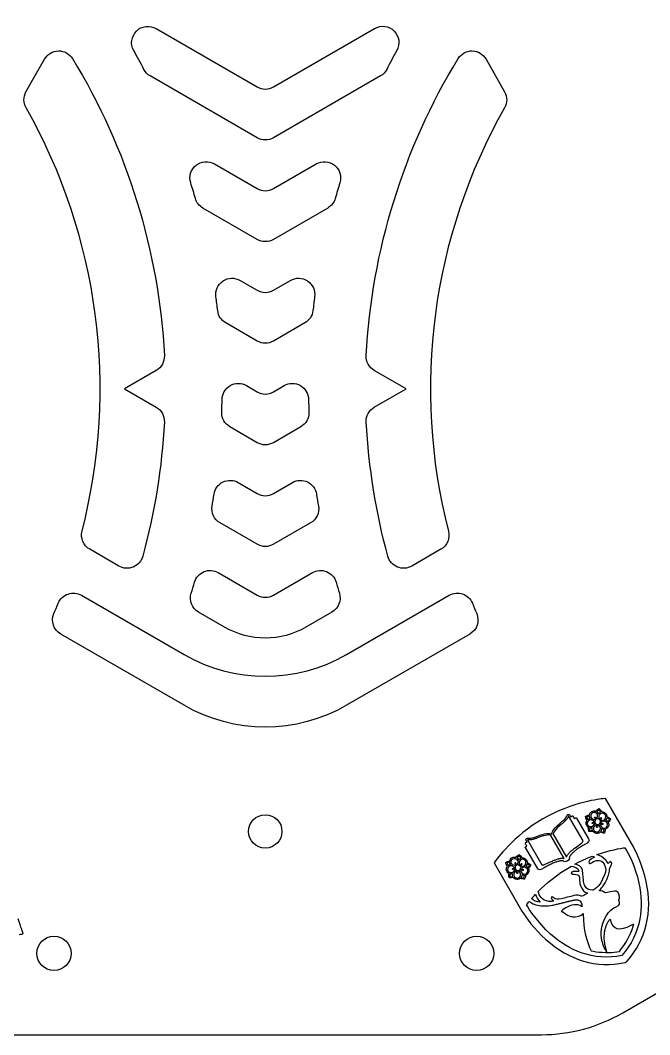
# Model space of a CAD drawing. Header units: millimetres. Extents: x -248 to 4, y 129 to 359.
# Drawn here: x -152.5 to -75, y 128.6 to 253.4 of the extents above; entities that cross this region are included whole.
import ezdxf

# ---------------------------------------------------------------- set-up
doc = ezdxf.new("R2010")
doc.units = ezdxf.units.MM
doc.layers.get('0').update_dxf_attribs({"linetype": 'CONTINUOUS'})

msp = doc.modelspace()

# ---------------------------------------------------------------- linework, layer by layer
for p, q in [((-80.46, 157.63), (-80.78, 157.61)), ((-77.04, 151.71), (-80.46, 157.63)), ((-81.3, 156.39), (-81.25, 156.41)), ((-81.25, 156.41), (-81.22, 156.38)), ((-83.22, 152.43), (-85, 155.5)), ((-84.86, 155.61), (-84.72, 155.37)), ((-84.72, 155.37), (-84.6, 155.49)), ((-84.47, 155.48), (-84.28, 155.16)), ((-84.28, 155.16), (-84.15, 155.28)), ((-84.02, 155.25), (-82.54, 152.69)), ((-82.92, 155.45), (-82.88, 155.47)), ((-82.91, 155.4), (-82.92, 155.45)), ((-81.89, 154.88), (-82.17, 155.01)), ((-82.08, 155.16), (-81.81, 155.04)), ((-82.08, 154.7), (-81.9, 154.74)), ((-81.71, 155.13), (-81.8, 155.28)), ((-81.69, 155.34), (-81.6, 155.19)), ((-81.48, 155.23), (-81.44, 155.52)), ((-81.27, 155.51), (-81.3, 155.2)), ((-81.17, 155.15), (-81.04, 155.28)), ((-80.95, 155.18), (-81.07, 155.04)), ((-81.01, 154.93), (-80.71, 154.99)), ((-80.67, 154.86), (-80.97, 154.8)), ((-79.89, 155.17), (-79.85, 155.13)), ((-79.85, 155.13), (-79.86, 155.09)), ((-82.51, 153.6), (-82.52, 153.65)), ((-82.47, 153.58), (-82.51, 153.6)), ((-81.86, 154.62), (-82.04, 154.57)), ((-82, 154.28), (-81.8, 154.51)), ((-81.67, 154.41), (-81.87, 154.19)), ((-81.57, 154.18), (-81.55, 154.36)), ((-81.41, 154.34), (-81.43, 154.16)), ((-81.12, 154.1), (-81.27, 154.37)), ((-81.13, 154.43), (-80.97, 154.15)), ((-80.87, 154.47), (-81.04, 154.54)), ((-80.98, 154.66), (-80.81, 154.59)), ((-90.26, 152.23), (-90.1, 152.27)), ((-90.1, 152.27), (-90.23, 152.5)), ((-90.07, 152.58), (-88.3, 149.5)), ((-85.55, 150.25), (-87.2, 153.11)), ((-86.9, 153.28), (-85.25, 150.43)), ((-80.61, 153.38), (-80.66, 153.39)), ((-80.6, 153.42), (-80.61, 153.38)), ((-90.32, 151.62), (-90.34, 151.61)), ((-90.13, 151.78), (-90.32, 152.1)), ((-88.84, 149.06), (-90.32, 151.62)), ((-90.3, 151.72), (-90.13, 151.78)), ((-77.03, 151.69), (-77.04, 151.71)), ((-94, 149.97), (-94.16, 149.73)), ((-94.16, 149.73), (-90.74, 143.8)), ((-92.73, 149.78), (-92.69, 149.81)), ((-92.72, 149.74), (-92.73, 149.78)), ((-91.25, 149.88), (-91.28, 149.58)), ((-91.11, 150.72), (-91.07, 150.75)), ((-91.07, 149.86), (-91.09, 149.55)), ((-91.07, 150.75), (-91.03, 150.71)), ((-80.43, 150.05), (-80.44, 150.06)), ((-80.36, 149.96), (-80.37, 149.97)), ((-91.69, 149.22), (-91.97, 149.36)), ((-91.62, 149.39), (-91.89, 149.51)), ((-91.87, 149.04), (-91.7, 149.09)), ((-91.66, 148.96), (-91.84, 148.91)), ((-91.8, 148.62), (-91.6, 148.85)), ((-91.48, 148.75), (-91.69, 148.52)), ((-91.61, 149.64), (-91.52, 149.48)), ((-91.41, 149.55), (-91.5, 149.7)), ((-91.38, 148.51), (-91.36, 148.69)), ((-91.22, 148.68), (-91.25, 148.5)), ((-90.94, 148.44), (-91.09, 148.7)), ((-90.98, 149.5), (-90.85, 149.63)), ((-90.93, 148.77), (-90.77, 148.5)), ((-90.76, 149.54), (-90.89, 149.41)), ((-90.67, 148.81), (-90.84, 148.88)), ((-90.82, 149.3), (-90.52, 149.36)), ((-90.78, 149.01), (-90.61, 148.94)), ((-90.47, 149.2), (-90.77, 149.14)), ((-89.7, 149.5), (-89.66, 149.47)), ((-89.66, 149.47), (-89.68, 149.42)), ((-80.68, 149.65), (-80.67, 149.63)), ((-92.32, 147.93), (-92.33, 147.98)), ((-92.28, 147.92), (-92.32, 147.93)), ((-90.43, 147.71), (-90.47, 147.73)), ((-90.41, 147.76), (-90.43, 147.71)), ((-82.22, 138.91), (-81.97, 138.87)), ((-80.48, 138.71), (-80.07, 138.71))]:
    msp.add_line(p, q)
msp.add_lwpolyline([(-156.27, 128.6), (-88.35, 128.6, 0.131652), (-78.35, 131.28), (-7.4, 172.24, 0.262112), (2.6, 189.13), (3.59, 234.51, 0.181956), (-1.09, 247.8), (-12.32, 261.19, -0.176327), (-17, 274.05), (-17, 333.91, 0.087489), (-17.6, 337.33), (-21.56, 348.21, 0.221695), (-27.54, 354.18), (-37.57, 357.83, 0.221695), (-45.99, 357.1), (-53.5, 352.76, -0.221695), (-61.92, 352.02), (-80.78, 358.89, 0.087489), (-84.2, 359.49), (-160.42, 359.49, 0.087489)], format="xyb")
for points in [[(-123.31, 245.16, 0.267963), (-121.31, 245.16), (-108.87, 252.35, -0.762504), (-106.13, 249.64, 0.00775), (-107.38, 247.32, -0.142648), (-108.15, 246.51), (-121.31, 238.91, -0.267963), (-123.31, 238.91), (-136.47, 246.51, -0.142666), (-137.24, 247.32, 0.00775), (-138.5, 249.63, -0.762476), (-135.75, 252.34)], [(-135.73, 210.29), (-139.62, 208.04), (-135.73, 205.79, -0.282042), (-134.73, 203.95, -0.053772), (-137.39, 187.44, -0.49144), (-140.32, 186.23), (-143.91, 188.3, -0.33692), (-144.85, 190.54, 0.194629), (-151.74, 242.59, -0.263636), (-151.75, 244.56), (-149.47, 248.58, -0.572319), (-146.02, 248.64, -0.124395), (-134.73, 212.12, -0.282042)], [(-92.88, 242.59, 0.194629), (-99.78, 190.54, -0.33692), (-100.71, 188.3), (-104.3, 186.23, -0.49144), (-107.23, 187.44, -0.053772), (-109.89, 203.95, -0.282042), (-108.9, 205.79), (-105, 208.04), (-108.9, 210.29, -0.282042), (-109.89, 212.12, -0.124395), (-98.6, 248.64, -0.572319), (-95.15, 248.58), (-92.88, 244.56, -0.263636)], [(-123.31, 232.66, 0.267963), (-121.31, 232.66), (-116.05, 235.7, -0.683083), (-113.14, 233.38, 0.005915), (-113.71, 231.45, -0.194427), (-114.64, 230.27), (-121.31, 226.41, -0.267963), (-123.31, 226.41), (-129.99, 230.27, -0.194442), (-130.91, 231.45, 0.005915), (-131.49, 233.37, -0.683062), (-128.58, 235.7)], [(-123.31, 220.16, 0.267963), (-121.31, 220.16), (-119.22, 221.37, -0.622831), (-116.24, 219.37, 0.005088), (-116.45, 217.65, -0.237783), (-117.44, 216.15), (-121.31, 213.91, -0.267963), (-123.31, 213.91), (-127.18, 216.15, -0.237798), (-128.17, 217.65, 0.005088), (-128.38, 219.37, -0.622812), (-125.4, 221.37)], [(-123.31, 207.66, 0.267963), (-121.31, 207.66), (-119.99, 208.43, -0.572227), (-116.99, 206.72, 0.004623), (-116.95, 205.15, -0.277052), (-117.95, 203.35), (-121.31, 201.41, -0.267963), (-123.31, 201.41), (-126.67, 203.35, -0.277067), (-127.67, 205.15, 0.004623), (-127.63, 206.72, -0.572209), (-124.63, 208.43)], [(-123.31, 195.16, 0.267963), (-121.31, 195.16), (-118.98, 196.51, -0.527429), (-116.01, 195.08, 0.00434), (-115.77, 193.62, -0.314152), (-116.74, 191.55), (-121.31, 188.91, -0.267963), (-123.31, 188.91), (-127.88, 191.55, -0.314167), (-128.85, 193.62, 0.004341), (-128.62, 195.08, -0.527411), (-125.64, 196.51)], [(-123.31, 182.66, 0.267963), (-121.31, 182.66), (-116.52, 185.43, -0.486404), (-113.6, 184.25, 0.00417), (-113.2, 182.9, -0.350205), (-114.11, 180.57), (-117.31, 178.72, -0.267963), (-127.31, 178.72), (-130.52, 180.57, -0.350221), (-131.43, 182.9, 0.004171), (-131.02, 184.25, -0.486386), (-128.1, 185.43)], [(-132.31, 175.36, 0.267963), (-112.31, 175.36), (-99.69, 182.64, -0.455044), (-96.84, 181.67, 0.004945), (-96.31, 180.39, -0.380178), (-97.15, 177.87), (-112.31, 169.11, -0.267963), (-132.31, 169.11), (-147.48, 177.87, -0.380199), (-148.32, 180.39, 0.004945), (-147.78, 181.66, -0.455022), (-144.93, 182.64)]]:
    msp.add_lwpolyline(points, format="xyb", close=True)
for centre, radius in [((-122.31, 153.6), 2.05), ((-148.31, 138.6), 2.1), ((-96.31, 138.6), 2.1)]:
    msp.add_circle(centre, radius)
for points, degree in [([(-80.78, 157.61), (-80.92, 157.6), (-84.5, 157.26), (-88.17, 155.14)], 3), ([(-82.43, 155.64), (-82.4, 155.8), (-82.3, 155.95), (-82.15, 156.04)], 3), ([(-82.15, 156.04), (-82, 156.13), (-81.82, 156.14), (-81.66, 156.09)], 3), ([(-81.66, 156.09), (-81.52, 156.26), (-81.31, 156.38), (-81.3, 156.39)], 3), ([(-81.28, 156.23), (-81.33, 156.2), (-81.45, 156.11), (-81.54, 156.01)], 3), ([(-81.54, 156.01), (-81.46, 155.96), (-81.39, 155.89), (-81.35, 155.8)], 3), ([(-81.3, 155.81), (-81.23, 155.89), (-81.16, 155.93), (-81.07, 155.96)], 3), ([(-81.07, 155.96), (-81.13, 156.07), (-81.22, 156.17), (-81.28, 156.23)], 3), ([(-81.22, 156.38), (-81.21, 156.36), (-81.03, 156.21), (-80.93, 156.01)], 3), ([(-80.93, 156.01), (-80.91, 156.01), (-80.89, 156.01)], 2), ([(-80.89, 156.01), (-80.74, 156.03), (-80.59, 155.96), (-80.48, 155.86)], 3), ([(-88.17, 155.14), (-91.84, 153.01), (-93.92, 150.09), (-94, 149.97)], 3), ([(-86, 154.65), (-85.88, 154.76), (-85.76, 154.86), (-85.67, 154.93)], 3), ([(-85, 155.5), (-85.1, 155.1), (-85.9, 154.47)], 2), ([(-85.67, 154.93), (-85.36, 155.22), (-85.28, 155.38), (-85.21, 155.51)], 3), ([(-85.21, 155.51), (-85.19, 155.54), (-85.18, 155.57), (-85.16, 155.6)], 3), ([(-85.16, 155.6), (-85.14, 155.62), (-85.12, 155.65), (-85.1, 155.67)], 3), ([(-85.1, 155.67), (-85.07, 155.69), (-85.04, 155.7), (-85.02, 155.7)], 3), ([(-85.02, 155.7), (-84.96, 155.69), (-84.89, 155.66), (-84.86, 155.61)], 3), ([(-84.6, 155.49), (-84.58, 155.52), (-84.56, 155.52), (-84.53, 155.52)], 3), ([(-84.53, 155.52), (-84.51, 155.51), (-84.48, 155.51), (-84.47, 155.48)], 3), ([(-84.15, 155.28), (-84.13, 155.28), (-84.11, 155.3), (-84.08, 155.29)], 3), ([(-84.08, 155.29), (-84.06, 155.29), (-84.04, 155.28), (-84.02, 155.25)], 3), ([(-82.73, 154.97), (-82.86, 155.15), (-82.9, 155.39), (-82.91, 155.4)], 3), ([(-82.88, 155.47), (-82.86, 155.48), (-82.65, 155.6), (-82.43, 155.64)], 3), ([(-82.85, 154.49), (-82.88, 154.64), (-82.84, 154.81), (-82.76, 154.93)], 3), ([(-82.45, 155.5), (-82.58, 155.48), (-82.69, 155.41), (-82.76, 155.37)], 3), ([(-82.76, 155.37), (-82.74, 155.31), (-82.7, 155.17), (-82.64, 155.06)], 3), ([(-82.76, 154.93), (-82.75, 154.94), (-82.74, 154.96), (-82.73, 154.97)], 3), ([(-82.64, 154.84), (-82.7, 154.75), (-82.72, 154.62), (-82.7, 154.52)], 3), ([(-82.64, 155.06), (-82.56, 155.12), (-82.48, 155.17), (-82.39, 155.18)], 3), ([(-82.49, 154.97), (-82.55, 154.94), (-82.6, 154.9), (-82.64, 154.84)], 3), ([(-82.38, 155.02), (-82.42, 155.01), (-82.45, 155), (-82.49, 154.97)], 3), ([(-82.37, 155.23), (-82.41, 155.32), (-82.45, 155.41), (-82.45, 155.5)], 3), ([(-82.39, 155.18), (-82.38, 155.19), (-82.36, 155.18), (-82.34, 155.19)], 3), ([(-82.17, 155.01), (-82.24, 155.05), (-82.38, 155.02)], 2), ([(-82.34, 155.19), (-82.35, 155.2), (-82.36, 155.22), (-82.37, 155.23)], 3), ([(-82.07, 155.87), (-82.28, 155.75), (-82.33, 155.49), (-82.22, 155.3)], 3), ([(-82.22, 155.3), (-82.16, 155.19), (-82.08, 155.16)], 2), ([(-81.5, 155.71), (-81.62, 155.92), (-81.87, 155.98), (-82.07, 155.87)], 3), ([(-81.9, 154.74), (-81.9, 154.78), (-81.9, 154.84), (-81.89, 154.88)], 3), ([(-81.8, 155.28), (-81.82, 155.31), (-81.81, 155.35), (-81.78, 155.37)], 3), ([(-81.81, 155.04), (-81.79, 155.07), (-81.76, 155.1), (-81.71, 155.13)], 3), ([(-81.78, 155.37), (-81.75, 155.38), (-81.71, 155.37), (-81.69, 155.34)], 3), ([(-81.61, 155.1), (-81.77, 155), (-81.83, 154.78), (-81.73, 154.62)], 3), ([(-81.12, 154.97), (-81.22, 155.14), (-81.44, 155.19), (-81.61, 155.1)], 3), ([(-81.6, 155.19), (-81.56, 155.22), (-81.53, 155.22), (-81.48, 155.23)], 3), ([(-81.44, 155.52), (-81.43, 155.6), (-81.5, 155.71)], 2), ([(-81.35, 155.8), (-81.34, 155.79), (-81.33, 155.77)], 2), ([(-81.33, 155.77), (-81.32, 155.78), (-81.31, 155.8), (-81.3, 155.81)], 3), ([(-81.3, 155.2), (-81.25, 155.19), (-81.21, 155.18), (-81.17, 155.15)], 3), ([(-81.18, 155.7), (-81.26, 155.61), (-81.28, 155.53), (-81.27, 155.51)], 3), ([(-81.25, 154.49), (-81.09, 154.58), (-81.03, 154.8), (-81.12, 154.97)], 3), ([(-80.88, 155.83), (-80.99, 155.82), (-81.09, 155.78), (-81.18, 155.7)], 3), ([(-81.07, 155.04), (-81.06, 155.02), (-81.05, 155), (-81.04, 154.98)], 3), ([(-81.04, 155.28), (-81.02, 155.31), (-80.97, 155.32), (-80.95, 155.27)], 3), ([(-81.04, 154.98), (-81.03, 154.97), (-81.01, 154.94), (-81.01, 154.93)], 3), ([(-80.97, 154.8), (-80.97, 154.76), (-80.97, 154.71), (-80.98, 154.66)], 3), ([(-80.95, 155.27), (-80.92, 155.25), (-80.92, 155.2), (-80.95, 155.18)], 3), ([(-80.58, 155.73), (-80.67, 155.81), (-80.77, 155.84), (-80.88, 155.83)], 3), ([(-80.71, 154.99), (-80.63, 155.01), (-80.54, 155.11)], 2), ([(-80.45, 154.8), (-80.6, 154.89), (-80.67, 154.86)], 2), ([(-80.54, 155.11), (-80.4, 155.31), (-80.41, 155.59), (-80.58, 155.73)], 3), ([(-80.48, 155.86), (-80.35, 155.73), (-80.27, 155.57), (-80.29, 155.41)], 3), ([(-80.42, 155.03), (-80.43, 155.02), (-80.44, 155), (-80.45, 154.99)], 3), ([(-80.45, 154.99), (-80.43, 154.98), (-80.43, 154.98), (-80.41, 154.98)], 3), ([(-80.24, 154.24), (-80.15, 154.46), (-80.25, 154.7), (-80.45, 154.8)], 3), ([(-80.28, 155.27), (-80.32, 155.18), (-80.36, 155.09), (-80.42, 155.03)], 3), ([(-80.41, 154.98), (-80.31, 154.94), (-80.24, 154.89), (-80.18, 154.81)], 3), ([(-80.29, 155.41), (-80.08, 155.33), (-79.91, 155.17), (-79.89, 155.17)], 3), ([(-79.99, 155.09), (-80.05, 155.13), (-80.16, 155.21), (-80.28, 155.27)], 3), ([(-80.18, 154.81), (-80.09, 154.9), (-80.03, 155.03), (-79.99, 155.09)], 3), ([(-79.86, 155.09), (-79.88, 155.08), (-79.96, 154.85), (-80.12, 154.7)], 3), ([(-87.08, 153.32), (-87.05, 153.55), (-86.92, 153.77), (-86.67, 154.04)], 3), ([(-85.9, 154.47), (-86.7, 153.84), (-86.94, 153.35), (-86.9, 153.28)], 3), ([(-86.67, 154.04), (-86.46, 154.26), (-86.21, 154.47), (-86, 154.65)], 3), ([(-82.55, 154.11), (-82.69, 154.19), (-82.81, 154.33), (-82.85, 154.49)], 3), ([(-82.7, 154.52), (-82.65, 154.29), (-82.42, 154.15), (-82.2, 154.2)], 3), ([(-82.52, 153.65), (-82.53, 153.66), (-82.57, 153.89), (-82.55, 154.11)], 3), ([(-82, 153.61), (-82.21, 153.55), (-82.47, 153.58)], 2), ([(-82.42, 154.04), (-82.44, 153.92), (-82.42, 153.78), (-82.4, 153.7)], 3), ([(-82.14, 154.03), (-82.24, 154.01), (-82.33, 154.02), (-82.42, 154.04)], 3), ([(-82.4, 153.7), (-82.33, 153.7), (-82.19, 153.69), (-82.07, 153.72)], 3), ([(-82.2, 154.2), (-82.06, 154.23), (-82, 154.28)], 2), ([(-82.09, 154.04), (-82.1, 154.04), (-82.11, 154.03), (-82.14, 154.03)], 3), ([(-82.12, 154.62), (-82.12, 154.65), (-82.1, 154.68), (-82.08, 154.7)], 3), ([(-82.04, 154.57), (-82.08, 154.57), (-82.11, 154.59), (-82.12, 154.62)], 3), ([(-82.07, 153.72), (-82.1, 153.81), (-82.11, 153.9), (-82.1, 154)], 3), ([(-82.1, 154), (-82.09, 154.02), (-82.1, 154.04), (-82.09, 154.04)], 3), ([(-81.58, 153.36), (-81.76, 153.38), (-81.9, 153.47), (-82, 153.61)], 3), ([(-81.87, 154.19), (-81.93, 154.12), (-81.95, 154)], 2), ([(-81.95, 154), (-81.98, 153.76), (-81.81, 153.56), (-81.57, 153.53)], 3), ([(-81.83, 154.56), (-81.84, 154.58), (-81.86, 154.6), (-81.86, 154.62)], 3), ([(-81.8, 154.51), (-81.81, 154.52), (-81.82, 154.55), (-81.83, 154.56)], 3), ([(-81.73, 154.62), (-81.64, 154.45), (-81.42, 154.39), (-81.25, 154.49)], 3), ([(-81.55, 154.36), (-81.59, 154.37), (-81.63, 154.38), (-81.67, 154.41)], 3), ([(-81.51, 154.1), (-81.55, 154.1), (-81.57, 154.14), (-81.57, 154.18)], 3), ([(-81.57, 153.53), (-81.33, 153.5), (-81.12, 153.66), (-81.1, 153.9)], 3), ([(-81.46, 154.11), (-81.47, 154.1), (-81.49, 154.09), (-81.51, 154.1)], 3), ([(-81.43, 154.16), (-81.44, 154.14), (-81.45, 154.12), (-81.46, 154.11)], 3), ([(-81.27, 154.37), (-81.32, 154.36), (-81.35, 154.34), (-81.41, 154.34)], 3), ([(-81.12, 153.51), (-81.15, 153.48), (-81.19, 153.45), (-81.22, 153.44)], 3), ([(-81.04, 154.54), (-81.06, 154.51), (-81.09, 154.47), (-81.13, 154.43)], 3), ([(-81.1, 153.9), (-81.07, 154.02), (-81.11, 154.09), (-81.12, 154.1)], 3), ([(-80.66, 153.39), (-80.67, 153.38), (-80.91, 153.41), (-81.12, 153.51)], 3), ([(-80.95, 153.87), (-80.97, 153.77), (-80.99, 153.68), (-81.04, 153.61)], 3), ([(-81.04, 153.61), (-80.92, 153.56), (-80.79, 153.53), (-80.71, 153.52)], 3), ([(-80.97, 154.15), (-80.93, 154.09), (-80.8, 154.03)], 2), ([(-80.94, 153.91), (-80.93, 153.9), (-80.94, 153.88), (-80.95, 153.87)], 3), ([(-80.9, 153.9), (-80.92, 153.91), (-80.92, 153.92), (-80.94, 153.91)], 3), ([(-80.63, 153.85), (-80.71, 153.84), (-80.8, 153.86), (-80.9, 153.9)], 3), ([(-80.81, 154.47), (-80.83, 154.46), (-80.86, 154.45), (-80.87, 154.47)], 3), ([(-80.81, 154.59), (-80.78, 154.57), (-80.76, 154.53), (-80.78, 154.5)], 3), ([(-80.78, 154.5), (-80.79, 154.48), (-80.8, 154.47), (-80.81, 154.47)], 3), ([(-80.8, 154.03), (-80.58, 153.93), (-80.34, 154.03), (-80.24, 154.24)], 3), ([(-80.71, 153.52), (-80.68, 153.6), (-80.64, 153.72), (-80.63, 153.85)], 3), ([(-80.49, 153.87), (-80.49, 153.65), (-80.61, 153.44), (-80.6, 153.42)], 3), ([(-80.36, 153.93), (-80.4, 153.91), (-80.44, 153.89), (-80.49, 153.87)], 3), ([(-80.11, 154.21), (-80.17, 154.08), (-80.25, 154), (-80.36, 153.93)], 3), ([(-80.12, 154.7), (-80.05, 154.55), (-80.04, 154.38), (-80.11, 154.21)], 3), ([(-90.32, 152.17), (-90.31, 152.2), (-90.29, 152.21), (-90.26, 152.23)], 3), ([(-90.23, 152.5), (-90.26, 152.56), (-90.27, 152.63), (-90.23, 152.69)], 3), ([(-90.23, 152.69), (-90.21, 152.72), (-90.18, 152.73), (-90.17, 152.74)], 3), ([(-90.17, 152.74), (-90.14, 152.76), (-90.1, 152.76), (-90.07, 152.76)], 3), ([(-88.73, 152.84), (-89.67, 152.46), (-90.07, 152.58)], 2), ([(-90.07, 152.76), (-90.03, 152.76), (-90.01, 152.76), (-89.98, 152.76)], 3), ([(-89.98, 152.76), (-89.82, 152.76), (-89.65, 152.74), (-89.24, 152.87)], 3), ([(-89.24, 152.87), (-89.13, 152.9), (-88.98, 152.96), (-88.83, 153.02)], 3), ([(-88.83, 153.02), (-88.57, 153.11), (-88.26, 153.22), (-87.97, 153.29)], 3), ([(-87.2, 153.11), (-87.25, 153.19), (-87.79, 153.23), (-88.73, 152.84)], 3), ([(-87.97, 153.29), (-87.61, 153.37), (-87.34, 153.38), (-87.14, 153.29)], 3), ([(-87.14, 153.29), (-87.1, 153.28), (-87.08, 153.25), (-87.06, 153.21)], 3), ([(-87.06, 153.21), (-87.07, 153.24), (-87.08, 153.29), (-87.08, 153.32)], 3), ([(-84.27, 151.53), (-83.33, 152.22), (-83.29, 152.22), (-83.22, 152.43)], 3), ([(-82.54, 152.69), (-82.4, 152.44), (-82.52, 152.24), (-83, 152)], 3), ([(-81.22, 153.44), (-81.32, 153.38), (-81.44, 153.34), (-81.58, 153.36)], 3), ([(-90.35, 151.68), (-90.34, 151.7), (-90.31, 151.72), (-90.3, 151.72)], 3), ([(-90.34, 151.61), (-90.35, 151.62), (-90.35, 151.66), (-90.35, 151.68)], 3), ([(-90.32, 152.1), (-90.33, 152.13), (-90.33, 152.15), (-90.32, 152.17)], 3), ([(-85.25, 150.43), (-85.25, 150.79), (-84.27, 151.53)], 2), ([(-83, 152), (-84.57, 151.15), (-84.92, 150.41)], 2), ([(-81.55, 150.75), (-79.94, 151.31), (-78.62, 151.52), (-78.07, 151.6)], 3), ([(-78.07, 151.6), (-77.68, 150.99), (-76.8, 149.34), (-76.36, 147.23)], 3), ([(-75.46, 147.43), (-75.87, 149.33), (-76.6, 150.87), (-77.03, 151.69)], 3), ([(-92.54, 149.3), (-92.67, 149.49), (-92.71, 149.72), (-92.72, 149.74)], 3), ([(-92.69, 149.81), (-92.67, 149.82), (-92.47, 149.94), (-92.25, 149.97)], 3), ([(-92.25, 149.84), (-92.38, 149.82), (-92.49, 149.76), (-92.56, 149.72)], 3), ([(-92.56, 149.72), (-92.54, 149.65), (-92.5, 149.51), (-92.43, 149.4)], 3), ([(-92.25, 149.97), (-92.21, 150.14), (-92.11, 150.29), (-91.96, 150.38)], 3), ([(-92.17, 149.57), (-92.21, 149.66), (-92.25, 149.75), (-92.25, 149.84)], 3), ([(-92.03, 149.65), (-92.15, 149.86), (-92.07, 150.11), (-91.87, 150.22)], 3), ([(-91.96, 150.38), (-91.81, 150.46), (-91.63, 150.47), (-91.47, 150.42)], 3), ([(-91.87, 150.22), (-91.67, 150.34), (-91.42, 150.27), (-91.31, 150.07)], 3), ([(-91.59, 149.72), (-91.61, 149.71), (-91.63, 149.66), (-91.61, 149.64)], 3), ([(-91.5, 149.7), (-91.51, 149.73), (-91.56, 149.74), (-91.59, 149.72)], 3), ([(-91.47, 150.42), (-91.33, 150.59), (-91.12, 150.71), (-91.11, 150.72)], 3), ([(-91.08, 150.57), (-91.13, 150.54), (-91.25, 150.45), (-91.34, 150.35)], 3), ([(-91.34, 150.35), (-91.26, 150.3), (-91.19, 150.23), (-91.15, 150.15)], 3), ([(-91.31, 150.07), (-91.24, 149.96), (-91.25, 149.88)], 2), ([(-91.15, 150.15), (-91.14, 150.13), (-91.13, 150.12)], 2), ([(-91.13, 150.12), (-91.12, 150.13), (-91.11, 150.15), (-91.1, 150.16)], 3), ([(-91.1, 150.16), (-91.03, 150.23), (-90.96, 150.27), (-90.87, 150.31)], 3), ([(-90.87, 150.31), (-90.93, 150.42), (-91.02, 150.51), (-91.08, 150.57)], 3), ([(-90.97, 150.04), (-91.07, 149.95), (-91.08, 149.87), (-91.07, 149.86)], 3), ([(-91.03, 150.71), (-91.02, 150.7), (-90.84, 150.54), (-90.74, 150.34)], 3), ([(-90.68, 150.17), (-90.79, 150.17), (-90.89, 150.12), (-90.97, 150.04)], 3), ([(-90.74, 150.34), (-90.73, 150.35), (-90.71, 150.34)], 2), ([(-90.71, 150.34), (-90.55, 150.36), (-90.4, 150.3), (-90.29, 150.2)], 3), ([(-90.38, 150.07), (-90.46, 150.15), (-90.57, 150.18), (-90.68, 150.17)], 3), ([(-90.35, 149.48), (-90.2, 149.66), (-90.21, 149.91), (-90.38, 150.07)], 3), ([(-90.29, 150.2), (-90.16, 150.07), (-90.08, 149.91), (-90.1, 149.75)], 3), ([(-90.1, 149.75), (-89.89, 149.67), (-89.72, 149.51), (-89.7, 149.5)], 3), ([(-88.3, 149.5), (-88.07, 149.46), (-88.05, 149.49), (-86.99, 149.96)], 3), ([(-85.67, 149.98), (-86.49, 150.04), (-88.01, 149.11)], 2), ([(-86.99, 149.96), (-85.86, 150.44), (-85.55, 150.25)], 2), ([(-85.16, 149.96), (-85.4, 149.82), (-85.58, 149.83), (-85.67, 149.98)], 3), ([(-84.92, 150.41), (-84.84, 150.27), (-84.94, 150.09), (-85.16, 149.96)], 3), ([(-84.23, 149.59), (-83.51, 149.97), (-82.8, 150.29), (-82.12, 150.55)], 3), ([(-81.8, 150.44), (-82.4, 150.17), (-82.63, 149.87), (-82.48, 149.68)], 3), ([(-82.48, 149.68), (-82.42, 149.6), (-82.28, 149.64), (-82.19, 149.74)], 3), ([(-82.19, 149.74), (-82.1, 149.81), (-81.69, 150.1), (-81.24, 150.04)], 3), ([(-82.12, 150.55), (-81.99, 150.52), (-81.85, 150.5), (-81.8, 150.44)], 3), ([(-80.44, 150.06), (-80.75, 150.42), (-81.17, 150.64), (-81.55, 150.75)], 3), ([(-81.24, 150.04), (-81.03, 150.01), (-80.83, 149.89), (-80.68, 149.65)], 3), ([(-80.38, 150), (-80.39, 150.02), (-80.4, 150.03), (-80.43, 150.05)], 3), ([(-80.37, 149.97), (-80.37, 149.99), (-80.37, 149.99), (-80.38, 150)], 3), ([(-80.14, 149.62), (-80.19, 149.74), (-80.28, 149.86), (-80.36, 149.96)], 3), ([(-79.83, 149.88), (-79.94, 149.91), (-80.13, 149.67), (-80.14, 149.62)], 3), ([(-79.88, 149.22), (-79.59, 149.65), (-79.72, 149.85), (-79.83, 149.88)], 3), ([(-92.66, 148.83), (-92.69, 148.98), (-92.66, 149.14), (-92.58, 149.26)], 3), ([(-92.36, 148.44), (-92.5, 148.53), (-92.62, 148.67), (-92.66, 148.83)], 3), ([(-92.58, 149.26), (-92.56, 149.27), (-92.56, 149.29), (-92.54, 149.3)], 3), ([(-92.44, 149.18), (-92.49, 149.09), (-92.52, 148.97), (-92.5, 148.87)], 3), ([(-92.5, 148.87), (-92.44, 148.64), (-92.21, 148.5), (-91.99, 148.53)], 3), ([(-92.29, 149.32), (-92.35, 149.28), (-92.4, 149.24), (-92.44, 149.18)], 3), ([(-92.43, 149.4), (-92.36, 149.46), (-92.29, 149.5), (-92.19, 149.52)], 3), ([(-92.17, 149.37), (-92.22, 149.36), (-92.25, 149.34), (-92.29, 149.32)], 3), ([(-92.19, 149.52), (-92.18, 149.53), (-92.15, 149.53), (-92.14, 149.53)], 3), ([(-92.14, 149.53), (-92.15, 149.55), (-92.16, 149.56), (-92.17, 149.57)], 3), ([(-91.97, 149.36), (-92.04, 149.39), (-92.17, 149.37)], 2), ([(-91.89, 149.51), (-91.96, 149.54), (-92.03, 149.65)], 2), ([(-91.99, 148.53), (-91.87, 148.56), (-91.81, 148.61), (-91.8, 148.62)], 3), ([(-91.92, 148.96), (-91.92, 148.99), (-91.9, 149.02), (-91.87, 149.04)], 3), ([(-91.84, 148.91), (-91.87, 148.91), (-91.9, 148.93), (-91.92, 148.96)], 3), ([(-91.69, 148.52), (-91.74, 148.45), (-91.76, 148.33)], 2), ([(-91.7, 149.09), (-91.71, 149.14), (-91.7, 149.18), (-91.69, 149.22)], 3), ([(-91.63, 148.9), (-91.64, 148.92), (-91.65, 148.95), (-91.66, 148.96)], 3), ([(-91.6, 148.85), (-91.61, 148.86), (-91.62, 148.89), (-91.63, 148.9)], 3), ([(-91.52, 149.48), (-91.56, 149.46), (-91.58, 149.43), (-91.62, 149.39)], 3), ([(-91.42, 149.43), (-91.58, 149.34), (-91.64, 149.12), (-91.55, 148.95)], 3), ([(-91.55, 148.95), (-91.45, 148.79), (-91.23, 148.73), (-91.07, 148.82)], 3), ([(-91.36, 148.69), (-91.4, 148.7), (-91.45, 148.71), (-91.48, 148.75)], 3), ([(-90.94, 149.3), (-91.03, 149.47), (-91.25, 149.53), (-91.42, 149.43)], 3), ([(-91.28, 149.58), (-91.32, 149.58), (-91.37, 149.57), (-91.41, 149.55)], 3), ([(-91.32, 148.44), (-91.36, 148.43), (-91.38, 148.47), (-91.38, 148.51)], 3), ([(-91.25, 148.5), (-91.25, 148.48), (-91.26, 148.45), (-91.27, 148.45)], 3), ([(-91.09, 148.7), (-91.14, 148.69), (-91.16, 148.67), (-91.22, 148.68)], 3), ([(-91.09, 149.55), (-91.06, 149.55), (-91.03, 149.53), (-90.98, 149.5)], 3), ([(-91.07, 148.82), (-90.9, 148.92), (-90.84, 149.14), (-90.94, 149.3)], 3), ([(-90.84, 148.88), (-90.86, 148.85), (-90.89, 148.81), (-90.93, 148.77)], 3), ([(-90.89, 149.41), (-90.88, 149.39), (-90.86, 149.37), (-90.85, 149.35)], 3), ([(-90.85, 149.63), (-90.83, 149.66), (-90.77, 149.66), (-90.76, 149.63)], 3), ([(-90.85, 149.35), (-90.85, 149.34), (-90.83, 149.31), (-90.82, 149.3)], 3), ([(-90.77, 149.14), (-90.77, 149.11), (-90.77, 149.05), (-90.78, 149.01)], 3), ([(-90.77, 148.5), (-90.73, 148.43), (-90.6, 148.37)], 2), ([(-90.76, 149.63), (-90.73, 149.61), (-90.72, 149.56), (-90.76, 149.54)], 3), ([(-90.61, 148.81), (-90.63, 148.8), (-90.66, 148.8), (-90.67, 148.81)], 3), ([(-90.61, 148.94), (-90.58, 148.92), (-90.56, 148.88), (-90.58, 148.85)], 3), ([(-90.58, 148.85), (-90.59, 148.82), (-90.6, 148.82), (-90.61, 148.81)], 3), ([(-90.6, 148.37), (-90.38, 148.28), (-90.14, 148.38), (-90.04, 148.58)], 3), ([(-90.52, 149.36), (-90.44, 149.37), (-90.35, 149.48)], 2), ([(-90.47, 149.2), (-90.49, 149.2), (-90.49, 149.2), (-90.47, 149.2)], 3), ([(-90.25, 149.14), (-90.41, 149.22), (-90.47, 149.2)], 2), ([(-90.23, 149.36), (-90.24, 149.35), (-90.25, 149.33), (-90.26, 149.32)], 3), ([(-90.26, 149.32), (-90.24, 149.32), (-90.24, 149.32), (-90.22, 149.31)], 3), ([(-90.04, 148.58), (-89.95, 148.8), (-90.05, 149.04), (-90.25, 149.14)], 3), ([(-90.09, 149.61), (-90.12, 149.52), (-90.16, 149.44), (-90.23, 149.36)], 3), ([(-90.22, 149.31), (-90.13, 149.27), (-90.06, 149.22), (-90, 149.15)], 3), ([(-89.92, 148.54), (-89.98, 148.42), (-90.06, 148.33), (-90.17, 148.27)], 3), ([(-89.8, 149.42), (-89.86, 149.46), (-89.97, 149.55), (-90.09, 149.61)], 3), ([(-90, 149.15), (-89.9, 149.24), (-89.84, 149.36), (-89.8, 149.42)], 3), ([(-89.68, 149.42), (-89.69, 149.42), (-89.78, 149.18), (-89.93, 149.03)], 3), ([(-89.93, 149.03), (-89.87, 148.89), (-89.85, 148.71), (-89.92, 148.54)], 3), ([(-88.01, 149.11), (-88.46, 148.82), (-88.7, 148.82), (-88.84, 149.06)], 3), ([(-88.74, 146.2), (-87.79, 147.15), (-86.43, 148.32), (-84.74, 149.3)], 3), ([(-84.74, 149.3), (-84.73, 149.3), (-84.7, 149.32), (-84.69, 149.33)], 3), ([(-84.69, 149.33), (-84.4, 149.29), (-83.8, 149.14), (-83.76, 148.75)], 3), ([(-84.46, 148.65), (-84.59, 148.62), (-84.7, 148.58), (-84.68, 148.48)], 3), ([(-84.68, 148.48), (-84.66, 148.36), (-84.53, 148.33), (-84.4, 148.33)], 3), ([(-83.75, 148.67), (-84.1, 148.69), (-84.4, 148.64), (-84.46, 148.65)], 3), ([(-83.3, 148.82), (-83.37, 149.29), (-83.9, 149.5), (-84.23, 149.59)], 3), ([(-83.76, 148.75), (-83.76, 148.72), (-83.75, 148.7), (-83.75, 148.67)], 3), ([(-83.16, 147.49), (-83.17, 147.53), (-83.23, 148.28), (-83.3, 148.82)], 3), ([(-80.67, 149.63), (-80.65, 149.61), (-80.64, 149.59), (-80.63, 149.56)], 3), ([(-80.63, 149.56), (-80.39, 149.18), (-80.37, 148.73), (-80.57, 148.25)], 3), ([(-80.16, 148.04), (-80.07, 148.28), (-80.01, 148.5), (-79.99, 148.71)], 3), ([(-79.99, 148.71), (-79.95, 148.9), (-80.02, 149.03), (-79.88, 149.22)], 3), ([(-92.33, 147.98), (-92.34, 147.99), (-92.39, 148.23), (-92.36, 148.44)], 3), ([(-91.82, 147.95), (-92.02, 147.88), (-92.26, 147.91), (-92.28, 147.92)], 3), ([(-92.23, 148.37), (-92.25, 148.25), (-92.23, 148.12), (-92.22, 148.03)], 3), ([(-91.95, 148.37), (-92.05, 148.35), (-92.14, 148.35), (-92.23, 148.37)], 3), ([(-92.22, 148.03), (-92.14, 148.03), (-92.01, 148.02), (-91.88, 148.06)], 3), ([(-91.9, 148.38), (-91.91, 148.37), (-91.93, 148.36), (-91.95, 148.37)], 3), ([(-91.91, 148.34), (-91.91, 148.36), (-91.91, 148.37), (-91.9, 148.38)], 3), ([(-91.88, 148.06), (-91.9, 148.16), (-91.91, 148.24), (-91.91, 148.34)], 3), ([(-91.39, 147.69), (-91.57, 147.72), (-91.71, 147.8), (-91.82, 147.95)], 3), ([(-91.76, 148.33), (-91.79, 148.09), (-91.62, 147.89), (-91.38, 147.87)], 3), ([(-91.03, 147.77), (-91.13, 147.72), (-91.26, 147.68), (-91.39, 147.69)], 3), ([(-91.38, 147.87), (-91.14, 147.84), (-90.92, 148), (-90.91, 148.23)], 3), ([(-91.27, 148.45), (-91.29, 148.44), (-91.3, 148.43), (-91.32, 148.44)], 3), ([(-90.93, 147.85), (-90.96, 147.81), (-91, 147.79), (-91.03, 147.77)], 3), ([(-90.91, 148.23), (-90.89, 148.35), (-90.93, 148.42), (-90.94, 148.44)], 3), ([(-90.47, 147.73), (-90.48, 147.72), (-90.72, 147.75), (-90.93, 147.85)], 3), ([(-90.75, 148.21), (-90.76, 148.11), (-90.79, 148.02), (-90.84, 147.95)], 3), ([(-90.84, 147.95), (-90.72, 147.9), (-90.59, 147.88), (-90.51, 147.87)], 3), ([(-90.74, 148.26), (-90.73, 148.24), (-90.74, 148.22), (-90.75, 148.21)], 3), ([(-90.69, 148.24), (-90.72, 148.25), (-90.72, 148.26), (-90.74, 148.26)], 3), ([(-90.43, 148.2), (-90.51, 148.18), (-90.61, 148.2), (-90.69, 148.24)], 3), ([(-90.51, 147.87), (-90.48, 147.94), (-90.44, 148.06), (-90.43, 148.2)], 3), ([(-90.3, 148.21), (-90.31, 147.99), (-90.42, 147.77), (-90.41, 147.76)], 3), ([(-90.17, 148.27), (-90.21, 148.24), (-90.26, 148.22), (-90.3, 148.21)], 3), ([(-84.4, 148.33), (-84.28, 148.34), (-83.92, 148.33), (-83.75, 148.19)], 3), ([(-83.75, 148.19), (-83.68, 148.13), (-83.69, 148.02), (-83.68, 147.93)], 3), ([(-83.68, 147.93), (-83.66, 147.68), (-83.64, 147.48), (-83.64, 147.46)], 3), ([(-83.64, 147.46), (-83.65, 147.4), (-83.61, 147.05), (-83.42, 146.68)], 3), ([(-83.01, 146.9), (-83.13, 147.18), (-83.16, 147.48), (-83.16, 147.49)], 3), ([(-80.57, 148.25), (-81.21, 146.66), (-81.96, 146.39), (-82.07, 146.37)], 3), ([(-81.25, 146.32), (-80.83, 146.71), (-80.46, 147.29), (-80.16, 148.04)], 3), ([(-77.83, 137.62), (-75.47, 140.27), (-74.64, 143.67), (-75.46, 147.43)], 3), ([(-76.36, 147.23), (-76.02, 145.68), (-75.98, 144.21), (-76.24, 142.84)], 3), ([(-87.44, 144.97), (-88.31, 145.11), (-88.62, 145.71), (-88.74, 146.2)], 3), ([(-83.42, 146.68), (-83.29, 146.44), (-83.08, 146.16), (-82.69, 146.01)], 3), ([(-82.74, 145.98), (-82.95, 145.88), (-83.14, 145.73), (-83.23, 145.66)], 3), ([(-82.07, 146.37), (-82.5, 146.38), (-82.81, 146.55), (-83.01, 146.9)], 3), ([(-82.69, 146.01), (-82.72, 145.99), (-82.74, 145.98)], 2), ([(-80.64, 146.12), (-80.86, 146.32), (-81.17, 146.31), (-81.25, 146.32)], 3), ([(-80.42, 146.06), (-80.49, 146.06), (-80.57, 146.07), (-80.64, 146.12)], 3), ([(-80.04, 146.12), (-80.18, 146.09), (-80.29, 146.06), (-80.42, 146.06)], 3), ([(-79.16, 146.25), (-79.35, 146.29), (-79.89, 146.15), (-80.04, 146.12)], 3), ([(-78.81, 145.16), (-78.67, 145.44), (-78.78, 146.18), (-79.16, 146.25)], 3), ([(-90.19, 144.58), (-90.1, 144.69), (-89.98, 144.83), (-89.84, 145)], 3), ([(-89.84, 145), (-89.5, 144.7), (-89.02, 144.51), (-88.38, 144.46)], 3), ([(-89.57, 145.33), (-89.42, 145.49), (-89.25, 145.68), (-89.07, 145.87)], 3), ([(-88.49, 144.91), (-88.89, 144.92), (-89.27, 145.07), (-89.57, 145.33)], 3), ([(-89.07, 145.87), (-88.97, 145.58), (-88.78, 145.19), (-88.49, 144.91)], 3), ([(-86.82, 145.06), (-87.2, 144.94), (-87.44, 144.97)], 2), ([(-87.08, 145.54), (-87.27, 145.42), (-86.98, 145.14), (-86.82, 145.06)], 3), ([(-85.89, 145.31), (-86.84, 145.05), (-86.9, 145.67), (-87.08, 145.54)], 3), ([(-86.73, 144.58), (-85.18, 144.96), (-84.25, 145.18)], 2), ([(-84.37, 145.7), (-84.82, 145.59), (-85.41, 145.43), (-85.89, 145.31)], 3), ([(-83.47, 145.65), (-83.7, 145.76), (-84, 145.81), (-84.37, 145.7)], 3), ([(-84.25, 145.18), (-83.66, 145.3), (-83.46, 144.93), (-83.39, 144.62)], 3), ([(-83.23, 145.66), (-83.33, 145.6), (-83.4, 145.62), (-83.47, 145.65)], 3), ([(-79.17, 144.32), (-78.64, 144.49), (-78.7, 144.82), (-78.8, 145.06)], 3), ([(-78.8, 145.06), (-78.82, 145.08), (-78.82, 145.12), (-78.81, 145.16)], 3), ([(-90.74, 143.8), (-90.24, 143.01), (-89.27, 141.62), (-87.79, 140.31)], 3), ([(-87.21, 140.96), (-88.82, 142.4), (-89.83, 143.99), (-90.19, 144.58)], 3), ([(-88.38, 144.46), (-87.52, 144.38), (-86.77, 144.58), (-86.73, 144.58)], 3), ([(-85.86, 143.81), (-85.89, 143.76), (-85.89, 143.73), (-85.83, 143.72)], 3), ([(-84.32, 144.57), (-85.04, 144.52), (-85.8, 143.92), (-85.86, 143.81)], 3), ([(-85.83, 143.72), (-85.79, 143.72), (-85.75, 143.72), (-85.73, 143.7)], 3), ([(-85.73, 143.7), (-85.52, 143.64), (-85.36, 143.32), (-84.74, 143.14)], 3), ([(-83.35, 144.33), (-83.4, 144.34), (-83.61, 144.61), (-84.32, 144.57)], 3), ([(-84.2, 143.11), (-83.49, 143.16), (-83.31, 143.43), (-83.22, 143.5)], 3), ([(-83.39, 144.62), (-83.38, 144.61), (-83.39, 144.59), (-83.38, 144.57)], 3), ([(-83.38, 144.57), (-83.38, 144.54), (-83.37, 144.49), (-83.37, 144.45)], 3), ([(-83.37, 144.45), (-83.37, 144.42), (-83.36, 144.37), (-83.35, 144.33)], 3), ([(-83.22, 143.5), (-83.22, 143.49), (-83.21, 143.45), (-83.21, 143.44)], 3), ([(-80.82, 142.19), (-80.31, 143.96), (-79.21, 144.3), (-79.17, 144.32)], 3), ([(-152.11, 141.03), (-152.1, 141.05), (-152.37, 141.86), (-152.72, 142.83)], 3), ([(-84.74, 143.14), (-84.55, 143.11), (-84.38, 143.09), (-84.2, 143.11)], 3), ([(-83.21, 143.44), (-83.2, 141.47), (-82.79, 140), (-82.22, 138.91)], 3), ([(-80.04, 142.66), (-81.11, 141.12), (-80.33, 138.8)], 2), ([(-79.89, 142.75), (-79.95, 142.76), (-80.02, 142.69), (-80.04, 142.66)], 3), ([(-79.79, 142.58), (-79.79, 142.62), (-79.8, 142.72), (-79.89, 142.75)], 3), ([(-77.34, 142.02), (-78.8, 141.25), (-79.55, 141.58), (-79.79, 142.58)], 3), ([(-76.24, 142.84), (-76.55, 141.18), (-77.29, 139.66), (-78.45, 138.33)], 3), ([(-152.59, 140.91), (-152.33, 140.96), (-152.12, 141.01), (-152.11, 141.03)], 3), ([(-80.33, 138.8), (-81.33, 140.42), (-80.82, 142.19)], 2), ([(-78.76, 138.84), (-77.98, 139.79), (-77.41, 140.82), (-77.06, 141.94)], 3), ([(-76.99, 142.18), (-77.11, 142.13), (-77.22, 142.07), (-77.34, 142.02)], 3), ([(-77.06, 141.94), (-77.02, 142.1), (-76.99, 142.18)], 2), ([(-87.79, 140.31), (-84.92, 137.73), (-81.57, 136.75), (-78.08, 137.47)], 3), ([(-83.45, 138.68), (-84.77, 139.13), (-86.04, 139.92), (-87.21, 140.96)], 3), ([(-78.45, 138.33), (-80.18, 138), (-81.86, 138.12), (-83.45, 138.68)], 3), ([(-81.97, 138.87), (-81.48, 138.78), (-80.99, 138.73), (-80.48, 138.71)], 3), ([(-80.07, 138.71), (-79.63, 138.72), (-79.2, 138.77), (-78.76, 138.84)], 3), ([(-78.08, 137.47), (-78.03, 137.48), (-77.99, 137.51), (-77.95, 137.53)], 3), ([(-77.95, 137.53), (-77.91, 137.55), (-77.86, 137.58), (-77.83, 137.62)], 3)]:
    msp.add_open_spline(points, degree=degree)

doc.saveas('drawing.dxf')
